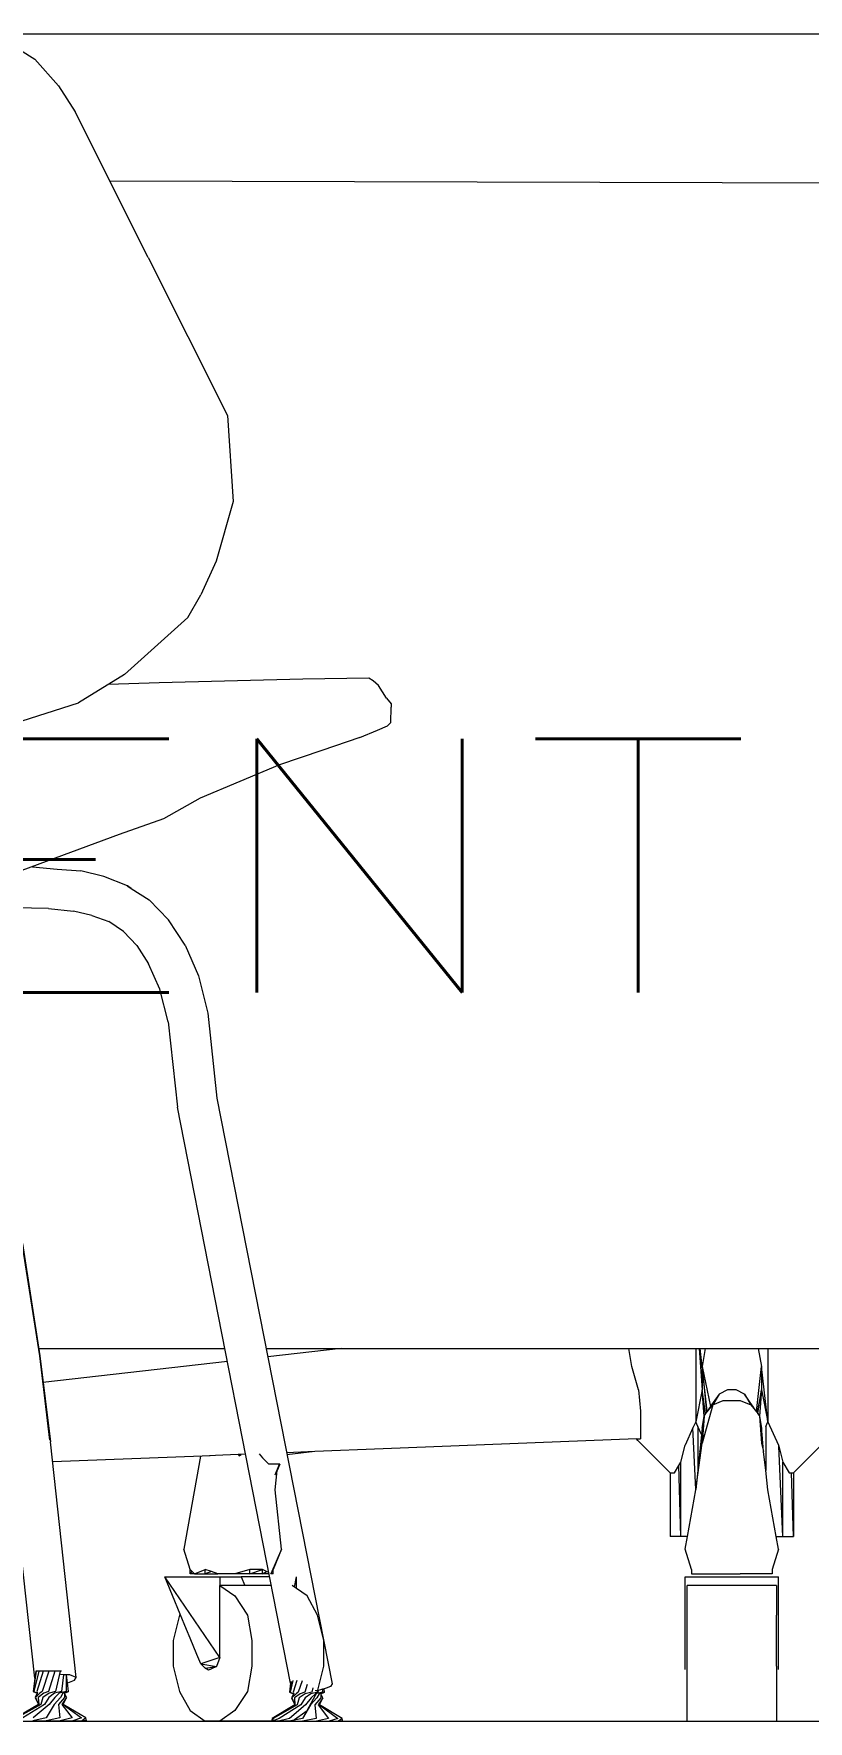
# Model space of a CAD drawing. Header units: millimetres. Extents: x -59 to 123, y 54 to 155.
# Drawn here: x 16.957 to 17.268, y 127.765 to 128.444 of the extents above; entities that cross this region are included whole.
import ezdxf

# ---------------------------------------------------------------- set-up
doc = ezdxf.new("R2010")
doc.units = ezdxf.units.MM
doc.layers.get('0').update_dxf_attribs({"lineweight": 9})
doc.layers.add('A-TEX 010', color=7, linetype='Continuous')
for name, color, linetype, lineweight in [('COTAS', 8, 'Continuous', 5), ('mobiliario', 7, 'Continuous', 0), ('MUROS', 7, 'Continuous', 80)]:
    doc.layers.add(name, color=color, linetype=linetype, lineweight=lineweight)
doc.styles.add('ROMANS', font='ROMANS.SHX', dxfattribs={"width": 1.35, "height": 0.29})

# ---------------------------------------------------------------- blocks, each defined once
blk = doc.blocks.new('silaapilablee')
for p, q in [((-1.06605, 0.07798), (-1.07177, 0.07437)), ((-1.07177, 0.07437), (-1.08125, 0.06371)), ((-1.08125, 0.06371), (-1.08798, 0.05315)), ((-1.11743, -0.0055), (-1.08798, 0.05315)), ((-1.11743, -0.0055), (-1.14931, -0.06898)), ((-1.14931, -0.06898), (-1.15159, -0.10359)), ((-1.15159, -0.10359), (-1.1448, -0.12762)), ((-1.1448, -0.12762), (-1.13853, -0.14121)), ((-1.13332, -0.15033), (-1.13853, -0.14121)), ((-1.13332, -0.15033), (-1.10786, -0.17327)), ((-1.21004, -0.17772), (-1.20788, -0.17588)), ((-1.20788, -0.17588), (-1.20619, -0.17472)), ((-1.20619, -0.17472), (-1.17958, -0.17515)), ((-1.17958, -0.17515), (-1.12184, -0.17663)), ((-1.10786, -0.17327), (-1.08939, -0.18471)), ((-1.21336, -0.18279), (-1.21517, -0.18512)), ((-1.21336, -0.18279), (-1.21004, -0.17772)), ((-1.12184, -0.17663), (-1.10139, -0.17728)), ((-1.21517, -0.18512), (-1.21517, -0.18638)), ((-1.21509, -0.19257), (-1.21517, -0.18638)), ((-1.06339, -0.19296), (-1.08939, -0.18471)), ((-1.21509, -0.19257), (-1.21365, -0.19388)), ((-1.2097, -0.19567), (-1.21365, -0.19388)), ((-1.20262, -0.19861), (-1.2097, -0.19567)), ((-1.20262, -0.19861), (-1.18728, -0.20381)), ((-1.18728, -0.20381), (-1.17027, -0.20958)), ((-1.17027, -0.20958), (-1.1383, -0.22307)), ((-1.1383, -0.22307), (-1.1235, -0.23133)), ((-1.1235, -0.23133), (-1.10566, -0.23762)), ((-1.10566, -0.23762), (-1.0483, -0.25887)), ((-1.0709, -0.25068), (-1.08083, -0.25155)), ((-1.10904, -0.25833), (-1.0996, -0.25458)), ((-1.0996, -0.25458), (-1.09028, -0.25233)), ((-1.08083, -0.25155), (-1.09028, -0.25233)), ((-1.12564, -0.27202), (-1.11785, -0.26395)), ((-1.11051, -0.25935), (-1.11785, -0.26395)), ((-1.11051, -0.25935), (-1.10904, -0.25833)), ((-1.10895, -0.25837), (-1.11051, -0.25935)), ((-1.09474, -0.27022), (-1.10157, -0.27263)), ((-1.09474, -0.27022), (-1.08738, -0.26857)), ((-1.07727, -0.26742), (-1.08738, -0.26857)), ((-1.07727, -0.26742), (-1.02593, -0.26658)), ((-1.13228, -0.2822), (-1.12564, -0.27202)), ((-1.10743, -0.27675), (-1.11286, -0.28231)), ((-1.10743, -0.27675), (-1.10157, -0.27263)), ((-1.13228, -0.2822), (-1.13759, -0.29452)), ((-1.11286, -0.28231), (-1.11759, -0.28976)), ((-1.12203, -0.29995), (-1.11759, -0.28976)), ((-1.13759, -0.29452), (-1.14146, -0.30958)), ((-1.12543, -0.31306), (-1.12203, -0.29995)), ((-1.14146, -0.30958), (-1.145, -0.34378)), ((-1.12543, -0.31306), (-1.12918, -0.3474)), ((-1.145, -0.34378), (-1.19141, -0.57954)), ((-1.17473, -0.57927), (-1.12918, -0.3474)), ((-1.07382, -0.44751), (-1.06651, -0.40151)), ((-1.06684, -0.40221), (-1.07382, -0.44751)), ((-1.07382, -0.44751), (-1.07815, -0.48215)), ((-1.07783, -0.48145), (-1.07382, -0.44751)), ((-1.0718, -0.57727), (-1.05773, -0.44999)), ((-1.08838, -0.57691), (-1.07815, -0.48215)), ((-1.08838, -0.57691), (-1.08586, -0.57591)), ((-1.08772, -0.57803), (-1.08838, -0.57691)), ((-1.08586, -0.57591), (-1.08449, -0.57585)), ((-1.08487, -0.57914), (-1.08449, -0.57585)), ((-1.08449, -0.57585), (-1.08433, -0.57585)), ((-1.08433, -0.57585), (-1.08438, -0.5826)), ((-1.08433, -0.57585), (-1.08337, -0.57581)), ((-1.08337, -0.57581), (-1.08216, -0.57577)), ((-1.08337, -0.57581), (-1.08255, -0.5826)), ((-1.0825, -0.57437), (-1.08196, -0.57437)), ((-1.08196, -0.57437), (-1.08006, -0.5826)), ((-1.08196, -0.57437), (-1.07981, -0.57437)), ((-1.07981, -0.57437), (-1.0773, -0.5826)), ((-1.07981, -0.57437), (-1.07742, -0.57437)), ((-1.07742, -0.57437), (-1.07467, -0.5826)), ((-1.07742, -0.57437), (-1.07515, -0.57437)), ((-1.07515, -0.57437), (-1.07259, -0.5826)), ((-1.07515, -0.57437), (-1.07335, -0.57437)), ((-1.07335, -0.57437), (-1.07136, -0.5826)), ((-1.07335, -0.57437), (-1.07229, -0.57437)), ((-1.07229, -0.57437), (-1.07118, -0.5826)), ((-1.07229, -0.57437), (-1.07213, -0.57437)), ((-1.07213, -0.57437), (-1.0718, -0.57727)), ((-1.0718, -0.57727), (-1.07118, -0.5826)), ((-1.19141, -0.57954), (-1.19076, -0.58055)), ((-1.19076, -0.58055), (-1.18909, -0.58122)), ((-1.18909, -0.58122), (-1.18825, -0.58147)), ((-1.18841, -0.5828), (-1.18825, -0.58147)), ((-1.18841, -0.5828), (-1.18615, -0.58346)), ((-1.18684, -0.58346), (-1.18841, -0.5828)), ((-1.18825, -0.58147), (-1.18751, -0.58169)), ((-1.18772, -0.58516), (-1.18684, -0.58346)), ((-1.18751, -0.58169), (-1.18752, -0.5828)), ((-1.18752, -0.5828), (-1.18472, -0.58346)), ((-1.18751, -0.58169), (-1.18679, -0.5819)), ((-1.18684, -0.58346), (-1.18691, -0.58516)), ((-1.18679, -0.5819), (-1.18577, -0.58212)), ((-1.18615, -0.58346), (-1.18527, -0.58516)), ((-1.18577, -0.58212), (-1.18569, -0.5828)), ((-1.18577, -0.58212), (-1.18463, -0.58236)), ((-1.18569, -0.5828), (-1.18279, -0.58346)), ((-1.18472, -0.58346), (-1.18302, -0.58516)), ((-1.18361, -0.58106), (-1.1832, -0.5828)), ((-1.1832, -0.5828), (-1.18064, -0.58346)), ((-1.18279, -0.58346), (-1.18053, -0.58516)), ((-1.18138, -0.5797), (-1.18043, -0.5828)), ((-1.18064, -0.58346), (-1.17816, -0.58516)), ((-1.18043, -0.5828), (-1.1786, -0.58346)), ((-1.17931, -0.57832), (-1.17781, -0.5828)), ((-1.1786, -0.58346), (-1.17628, -0.58516)), ((-1.17781, -0.5828), (-1.17698, -0.58346)), ((-1.17716, -0.57821), (-1.17573, -0.5828)), ((-1.17698, -0.58346), (-1.17517, -0.58516)), ((-1.17573, -0.5828), (-1.17603, -0.58346)), ((-1.17603, -0.58346), (-1.17501, -0.58516)), ((-1.1745, -0.5828), (-1.17589, -0.58346)), ((-1.17432, -0.5828), (-1.17589, -0.58346)), ((-1.17589, -0.58346), (-1.17501, -0.58516)), ((-1.17562, -0.57815), (-1.1745, -0.5828)), ((-1.1749, -0.57852), (-1.17432, -0.5828)), ((-1.17479, -0.57873), (-1.17473, -0.57927)), ((-1.17473, -0.57927), (-1.17432, -0.5828)), ((-1.0851, -0.57909), (-1.08772, -0.57803)), ((-1.08527, -0.5826), (-1.08487, -0.57914)), ((-1.08527, -0.5826), (-1.08301, -0.58326)), ((-1.0837, -0.58326), (-1.08527, -0.5826)), ((-1.08487, -0.57914), (-1.0851, -0.57909)), ((-1.08458, -0.58496), (-1.0837, -0.58326)), ((-1.08438, -0.5826), (-1.08159, -0.58326)), ((-1.0837, -0.58326), (-1.08377, -0.58496)), ((-1.08301, -0.58326), (-1.08213, -0.58496)), ((-1.08255, -0.5826), (-1.07965, -0.58326)), ((-1.08159, -0.58326), (-1.07988, -0.58496)), ((-1.08006, -0.5826), (-1.0775, -0.58326)), ((-1.07965, -0.58326), (-1.07739, -0.58496)), ((-1.0775, -0.58326), (-1.07502, -0.58496)), ((-1.0773, -0.5826), (-1.07546, -0.58326)), ((-1.07546, -0.58326), (-1.07314, -0.58496)), ((-1.07467, -0.5826), (-1.07384, -0.58326)), ((-1.07384, -0.58326), (-1.07203, -0.58496)), ((-1.07259, -0.5826), (-1.07289, -0.58326)), ((-1.07289, -0.58326), (-1.07187, -0.58496)), ((-1.07136, -0.5826), (-1.07275, -0.58326)), ((-1.07118, -0.5826), (-1.07275, -0.58326)), ((-1.07275, -0.58326), (-1.07187, -0.58496)), ((-1.19545, -0.59339), (-1.18638, -0.58794)), ((-1.18638, -0.58794), (-1.19367, -0.59339)), ((-1.18574, -0.58794), (-1.19001, -0.59339)), ((-1.18772, -0.58516), (-1.18574, -0.58794)), ((-1.18638, -0.58794), (-1.18772, -0.58516)), ((-1.18691, -0.58516), (-1.18444, -0.58794)), ((-1.18527, -0.58516), (-1.18267, -0.58794)), ((-1.18444, -0.58794), (-1.18504, -0.59339)), ((-1.18302, -0.58516), (-1.1807, -0.58794)), ((-1.18267, -0.58794), (-1.17951, -0.59339)), ((-1.1807, -0.58794), (-1.17426, -0.59339)), ((-1.18053, -0.58516), (-1.17883, -0.58794)), ((-1.17883, -0.58794), (-1.17009, -0.59339)), ((-1.17816, -0.58516), (-1.17735, -0.58794)), ((-1.17735, -0.58794), (-1.16764, -0.59339)), ((-1.17628, -0.58516), (-1.17648, -0.58794)), ((-1.17648, -0.58794), (-1.16727, -0.59339)), ((-1.17517, -0.58516), (-1.17635, -0.58794)), ((-1.17501, -0.58516), (-1.17635, -0.58794)), ((-1.17635, -0.58794), (-1.16727, -0.59339)), ((-1.09231, -0.59318), (-1.08324, -0.58774)), ((-1.08324, -0.58774), (-1.09053, -0.59318)), ((-1.0826, -0.58774), (-1.08687, -0.59318)), ((-1.08458, -0.58496), (-1.0826, -0.58774)), ((-1.08324, -0.58774), (-1.08458, -0.58496)), ((-1.08377, -0.58496), (-1.0813, -0.58774)), ((-1.08213, -0.58496), (-1.07953, -0.58774)), ((-1.0813, -0.58774), (-1.0819, -0.59318)), ((-1.07988, -0.58496), (-1.07756, -0.58774)), ((-1.07953, -0.58774), (-1.07637, -0.59318)), ((-1.07756, -0.58774), (-1.07112, -0.59318)), ((-1.07739, -0.58496), (-1.07569, -0.58774)), ((-1.07569, -0.58774), (-1.06695, -0.59318)), ((-1.07502, -0.58496), (-1.07421, -0.58774)), ((-1.07421, -0.58774), (-1.0645, -0.59318)), ((-1.07314, -0.58496), (-1.07334, -0.58774)), ((-1.07334, -0.58774), (-1.06413, -0.59318)), ((-1.07203, -0.58496), (-1.07321, -0.58774)), ((-1.07187, -0.58496), (-1.07321, -0.58774)), ((-1.07321, -0.58774), (-1.06413, -0.59318)), ((-1.19576, -0.59454), (-1.19545, -0.59339)), ((-1.19576, -0.59454), (-1.19394, -0.59454)), ((-1.19545, -0.59339), (-1.19394, -0.59454)), ((-1.1902, -0.59454), (-1.19394, -0.59454)), ((-1.19367, -0.59339), (-1.1902, -0.59454)), ((-1.18512, -0.59454), (-1.1902, -0.59454)), ((-1.19001, -0.59339), (-1.18512, -0.59454)), ((-1.17947, -0.59454), (-1.18512, -0.59454)), ((-1.18504, -0.59339), (-1.17947, -0.59454)), ((-1.17951, -0.59339), (-1.1741, -0.59454)), ((-1.1741, -0.59454), (-1.17947, -0.59454)), ((-1.17426, -0.59339), (-1.16984, -0.59454)), ((-1.16984, -0.59454), (-1.1741, -0.59454)), ((-1.17009, -0.59339), (-1.16734, -0.59454)), ((-1.16734, -0.59454), (-1.16984, -0.59454)), ((-1.16764, -0.59339), (-1.16697, -0.59454)), ((-1.16697, -0.59454), (-1.16734, -0.59454)), ((-1.16727, -0.59339), (-1.16697, -0.59454)), ((-1.09262, -0.59434), (-1.09231, -0.59318)), ((-1.09262, -0.59434), (-1.0908, -0.59434)), ((-1.09231, -0.59318), (-1.0908, -0.59434)), ((-1.08706, -0.59434), (-1.0908, -0.59434)), ((-1.09053, -0.59318), (-1.08706, -0.59434)), ((-1.08198, -0.59434), (-1.08706, -0.59434)), ((-1.08687, -0.59318), (-1.08198, -0.59434)), ((-1.07633, -0.59434), (-1.08198, -0.59434)), ((-1.0819, -0.59318), (-1.07633, -0.59434)), ((-1.07637, -0.59318), (-1.07096, -0.59434)), ((-1.07096, -0.59434), (-1.07633, -0.59434))]:
    blk.add_line(p, q)
blk = doc.blocks.new('FQ4')
at = {"layer": 'mobiliario', "ltscale": 0.5}
for p, q in [((1853.1489, 1060.79422), (1852.59551, 1060.79259)), ((1853.08596, 1060.32422), (1852.50944, 1060.32422)), ((1853.17744, 1060.32422), (1853.10253, 1060.32422))]:
    blk.add_line(p, q, dxfattribs=at)
at = {"layer": 'mobiliario'}
for p, q in [((1852.884, 1060.32422), (1852.884, 1060.29473)), ((1852.88789, 1060.32422), (1852.88657, 1060.31696)), ((1852.90918, 1060.32422), (1852.9105, 1060.31696)), ((1852.9105, 1060.31696), (1852.9112, 1060.32422)), ((1852.91169, 1060.32422), (1852.9105, 1060.30755)), ((1852.91306, 1060.32422), (1852.91306, 1060.29473)), ((1852.9387, 1060.31696), (1852.94002, 1060.32422)), ((1853.05575, 1060.32422), (1853.0853, 1060.32087)), ((1852.884, 1060.29473), (1852.88657, 1060.31696)), ((1852.88657, 1060.31696), (1852.88657, 1060.30755)), ((1852.88865, 1060.29893), (1852.88657, 1060.31696)), ((1852.9105, 1060.31696), (1852.90712, 1060.3009)), ((1852.90843, 1060.29903), (1852.9105, 1060.31696)), ((1852.9105, 1060.31696), (1852.90872, 1060.29861)), ((1852.9105, 1060.31696), (1852.9105, 1060.30755)), ((1852.93614, 1060.30755), (1852.9387, 1060.31696)), ((1853.10151, 1060.31903), (1853.17572, 1060.31062)), ((1852.88657, 1060.30755), (1852.884, 1060.29473)), ((1852.88799, 1060.29806), (1852.88657, 1060.30755)), ((1852.88657, 1060.30755), (1852.88837, 1060.29856)), ((1852.88657, 1060.30755), (1852.88738, 1060.29703)), ((1852.8934, 1060.30584), (1852.89682, 1060.30755)), ((1852.89682, 1060.30755), (1852.90024, 1060.30755)), ((1852.90024, 1060.30755), (1852.90366, 1060.30584)), ((1852.90908, 1060.2981), (1852.9105, 1060.30755)), ((1852.90969, 1060.29703), (1852.9105, 1060.30755)), ((1852.9105, 1060.30755), (1852.91306, 1060.29473)), ((1852.93614, 1060.30755), (1852.93528, 1060.29901)), ((1852.89084, 1060.30157), (1852.88742, 1060.2973)), ((1852.889, 1060.29941), (1852.88999, 1060.30072)), ((1852.88999, 1060.30072), (1852.8934, 1060.30584)), ((1852.88999, 1060.30072), (1852.89084, 1060.30157)), ((1852.8934, 1060.30584), (1852.89084, 1060.30157)), ((1852.89511, 1060.30328), (1852.89084, 1060.30157)), ((1852.90195, 1060.30328), (1852.89511, 1060.30328)), ((1852.90622, 1060.30157), (1852.90195, 1060.30328)), ((1852.90366, 1060.30584), (1852.90622, 1060.30157)), ((1852.90366, 1060.30584), (1852.90706, 1060.30099)), ((1852.90964, 1060.2973), (1852.90622, 1060.30157)), ((1852.90622, 1060.30157), (1852.9105, 1060.28619)), ((1852.90706, 1060.30099), (1852.90709, 1060.30094)), ((1852.90709, 1060.30094), (1852.90712, 1060.3009)), ((1852.90712, 1060.3009), (1852.90843, 1060.29903)), ((1852.884, 1060.29473), (1852.87973, 1060.28533)), ((1852.88486, 1060.29285), (1852.884, 1060.29473)), ((1852.88738, 1060.29703), (1852.88657, 1060.28619)), ((1852.88738, 1060.29703), (1852.88657, 1060.29217)), ((1852.88742, 1060.2973), (1852.88738, 1060.29703)), ((1852.88742, 1060.2973), (1852.88799, 1060.29806)), ((1852.88799, 1060.29806), (1852.88837, 1060.29856)), ((1852.88837, 1060.29856), (1852.88865, 1060.29893)), ((1852.88865, 1060.29893), (1852.889, 1060.29941)), ((1852.90843, 1060.29903), (1852.90872, 1060.29861)), ((1852.90872, 1060.29861), (1852.90908, 1060.2981)), ((1852.90908, 1060.2981), (1852.90964, 1060.2973)), ((1852.90969, 1060.29703), (1852.90964, 1060.2973)), ((1852.9105, 1060.29217), (1852.90969, 1060.29703)), ((1852.90969, 1060.29703), (1852.91135, 1060.28277)), ((1852.90969, 1060.29703), (1852.9105, 1060.28619)), ((1852.91221, 1060.29285), (1852.91306, 1060.29473)), ((1852.91306, 1060.29473), (1852.91415, 1060.29234)), ((1852.93528, 1060.29901), (1852.93528, 1060.29217)), ((1852.87375, 1060.27422), (1852.86109, 1060.28688)), ((1852.88486, 1060.29285), (1852.88486, 1060.27508)), ((1852.88571, 1060.28277), (1852.88633, 1060.28961)), ((1852.88633, 1060.28961), (1852.88657, 1060.29217)), ((1852.88657, 1060.29217), (1852.88657, 1060.28619)), ((1852.9105, 1060.29217), (1852.91073, 1060.28961)), ((1852.91073, 1060.28961), (1852.91221, 1060.29285)), ((1852.91073, 1060.28961), (1852.91135, 1060.28277)), ((1852.91221, 1060.29285), (1852.91221, 1060.27508)), ((1852.91305, 1060.26751), (1852.91415, 1060.29234)), ((1852.91415, 1060.29234), (1852.91734, 1060.28533)), ((1852.92332, 1060.27422), (1852.93597, 1060.28688)), ((1852.93528, 1060.29217), (1852.93528, 1060.2879)), ((1852.93693, 1060.28783), (1852.93528, 1060.2879)), ((1852.93597, 1060.28688), (1852.93618, 1060.28708)), ((1852.93618, 1060.28708), (1852.93638, 1060.28728)), ((1852.93638, 1060.28728), (1852.93693, 1060.28783)), ((1852.93693, 1060.28783), (1853.03883, 1060.28382)), ((1852.87802, 1060.24858), (1852.87964, 1060.28496)), ((1852.87964, 1060.28496), (1852.87802, 1060.27849)), ((1852.87973, 1060.28533), (1852.87964, 1060.28496)), ((1852.88486, 1060.27508), (1852.88571, 1060.28277)), ((1852.88657, 1060.28619), (1852.88571, 1060.28277)), ((1852.91135, 1060.28277), (1852.9105, 1060.28619)), ((1852.91305, 1060.26751), (1852.9105, 1060.28619)), ((1852.91135, 1060.28277), (1852.91221, 1060.27508)), ((1852.91905, 1060.27849), (1852.91734, 1060.28533)), ((1853.03883, 1060.28382), (1853.06632, 1060.28274)), ((1853.06632, 1060.28274), (1853.07753, 1060.28139)), ((1853.06632, 1060.28274), (1853.0777, 1060.28229)), ((1853.08742, 1060.2802), (1853.08486, 1060.27764)), ((1853.08875, 1060.28186), (1853.08742, 1060.2802)), ((1853.09416, 1060.28165), (1853.09592, 1060.28158)), ((1853.09682, 1060.28106), (1853.09592, 1060.28158)), ((1853.09592, 1060.28158), (1853.09714, 1060.28153)), ((1853.09714, 1060.28153), (1853.09682, 1060.28106)), ((1853.09714, 1060.28153), (1853.10331, 1060.28129)), ((1853.10331, 1060.28129), (1853.10633, 1060.28117)), ((1853.10633, 1060.28117), (1853.1084, 1060.28108)), ((1853.1084, 1060.28108), (1853.10869, 1060.28107)), ((1853.10869, 1060.28107), (1853.11169, 1060.28096)), ((1853.11169, 1060.28096), (1853.17177, 1060.27859)), ((1853.11235, 1060.28093), (1853.11905, 1060.24345)), ((1852.87375, 1060.27422), (1852.87375, 1060.24858)), ((1852.87375, 1060.24858), (1852.87446, 1060.27422)), ((1852.87446, 1060.27422), (1852.87375, 1060.27422)), ((1852.87546, 1060.27422), (1852.87446, 1060.27422)), ((1852.87802, 1060.27849), (1852.87546, 1060.27422)), ((1852.87802, 1060.24858), (1852.87802, 1060.27849)), ((1852.884, 1060.26738), (1852.88486, 1060.27508)), ((1852.91221, 1060.27508), (1852.91305, 1060.26751)), ((1852.91905, 1060.24858), (1852.91905, 1060.27849)), ((1852.91984, 1060.27717), (1852.91905, 1060.27849)), ((1852.91905, 1060.24858), (1852.91984, 1060.27717)), ((1852.92161, 1060.27422), (1852.91984, 1060.27717)), ((1852.92332, 1060.27422), (1852.92161, 1060.27422)), ((1852.92332, 1060.27422), (1852.92332, 1060.24858)), ((1853.08036, 1060.27771), (1853.08152, 1060.2751)), ((1853.08036, 1060.27771), (1853.08055, 1060.2777)), ((1853.08058, 1060.27764), (1853.08055, 1060.2777)), ((1853.08055, 1060.2777), (1853.08099, 1060.27767)), ((1853.08229, 1060.27337), (1853.08058, 1060.27764)), ((1853.08099, 1060.27767), (1853.08144, 1060.27764)), ((1853.08144, 1060.27764), (1853.08486, 1060.27764)), ((1853.08229, 1060.26738), (1853.08152, 1060.2751)), ((1852.88064, 1060.24858), (1852.884, 1060.26738)), ((1852.91306, 1060.26738), (1852.91305, 1060.26751)), ((1852.91642, 1060.24858), (1852.91306, 1060.26738)), ((1853.07973, 1060.24345), (1853.08229, 1060.26738)), ((1852.87802, 1060.24858), (1852.87375, 1060.24858)), ((1852.88064, 1060.24858), (1852.87802, 1060.24858)), ((1852.87973, 1060.24345), (1852.88064, 1060.24858)), ((1852.91642, 1060.24858), (1852.91905, 1060.24858)), ((1852.91734, 1060.24345), (1852.91642, 1060.24858)), ((1852.91905, 1060.24858), (1852.92332, 1060.24858)), ((1852.87973, 1060.24345), (1852.88229, 1060.23533)), ((1852.91477, 1060.23533), (1852.91734, 1060.24345)), ((1853.07973, 1060.24345), (1853.084, 1060.23362)), ((1853.07973, 1060.24345), (1853.08315, 1060.23533)), ((1853.11648, 1060.23533), (1853.11905, 1060.24345)), ((1852.91734, 1060.23234), (1852.87973, 1060.23234)), ((1852.87973, 1060.19508), (1852.87973, 1060.23234)), ((1852.88229, 1060.23533), (1852.88229, 1060.23362)), ((1852.88229, 1060.23362), (1852.88486, 1060.23362)), ((1852.88486, 1060.23362), (1852.88913, 1060.23362)), ((1852.88913, 1060.23362), (1852.89511, 1060.23362)), ((1852.90195, 1060.23362), (1852.89511, 1060.23362)), ((1852.90793, 1060.23362), (1852.90195, 1060.23362)), ((1852.91221, 1060.23362), (1852.90793, 1060.23362)), ((1852.91477, 1060.23362), (1852.91221, 1060.23362)), ((1852.91477, 1060.23533), (1852.91477, 1060.23362)), ((1852.91734, 1060.19502), (1852.91734, 1060.23234)), ((1853.07448, 1060.22823), (1853.07375, 1060.23234)), ((1853.07375, 1060.2277), (1853.07375, 1060.23234)), ((1853.08315, 1060.23362), (1853.08315, 1060.23533)), ((1853.084, 1060.23362), (1853.08315, 1060.23533)), ((1853.08315, 1060.23362), (1853.084, 1060.23362)), ((1853.08448, 1060.23234), (1853.09597, 1060.23234)), ((1853.08473, 1060.23362), (1853.08742, 1060.23362)), ((1853.08481, 1060.23403), (1853.08571, 1060.23448)), ((1853.08571, 1060.23448), (1853.08742, 1060.23533)), ((1853.08742, 1060.23362), (1853.08571, 1060.23448)), ((1853.08742, 1060.23362), (1853.08742, 1060.23533)), ((1853.09255, 1060.23362), (1853.08742, 1060.23533)), ((1853.08742, 1060.23533), (1853.09255, 1060.23533)), ((1853.08742, 1060.23362), (1853.09255, 1060.23362)), ((1853.09255, 1060.23362), (1853.09255, 1060.23533)), ((1853.09255, 1060.23533), (1853.09853, 1060.23362)), ((1853.09255, 1060.23362), (1853.09853, 1060.23362)), ((1853.09597, 1060.23234), (1853.09446, 1060.22892)), ((1853.10452, 1060.23234), (1853.09597, 1060.23234)), ((1853.09853, 1060.23362), (1853.10537, 1060.23362)), ((1853.12674, 1060.23234), (1853.10452, 1060.23234)), ((1853.10452, 1060.19986), (1853.12674, 1060.23234)), ((1853.10452, 1060.23234), (1853.10452, 1060.22892)), ((1853.10537, 1060.23362), (1853.10793, 1060.23448)), ((1853.1105, 1060.23362), (1853.10537, 1060.23362)), ((1853.10793, 1060.23448), (1853.1105, 1060.23533)), ((1853.10793, 1060.23448), (1853.1105, 1060.23362)), ((1853.1105, 1060.23362), (1853.1105, 1060.23533)), ((1853.11477, 1060.23362), (1853.1105, 1060.23533)), ((1853.11477, 1060.23362), (1853.1105, 1060.23362)), ((1853.11477, 1060.23362), (1853.11563, 1060.23448)), ((1853.11477, 1060.23362), (1853.11648, 1060.23362)), ((1853.11563, 1060.23448), (1853.11648, 1060.23533)), ((1853.11648, 1060.23362), (1853.11563, 1060.23448)), ((1853.11648, 1060.23362), (1853.11648, 1060.23533)), ((1853.12053, 1060.21736), (1853.12674, 1060.23234)), ((1852.88058, 1060.22892), (1852.88058, 1060.22465)), ((1852.88058, 1060.22892), (1852.91648, 1060.22892)), ((1852.91648, 1060.22465), (1852.91648, 1060.22892)), ((1853.06947, 1060.22465), (1853.07375, 1060.2277)), ((1853.07375, 1060.2277), (1853.07448, 1060.22823)), ((1853.07448, 1060.22823), (1853.07546, 1060.22892)), ((1853.08381, 1060.22892), (1853.09446, 1060.22892)), ((1853.09446, 1060.22892), (1853.10452, 1060.22892)), ((1853.10452, 1060.22892), (1853.09853, 1060.22465)), ((1853.10452, 1060.19986), (1853.10452, 1060.22892)), ((1852.88058, 1060.22465), (1852.88058, 1060.21696)), ((1852.91648, 1060.21696), (1852.91648, 1060.22465)), ((1853.0652, 1060.21696), (1853.06947, 1060.22465)), ((1853.09853, 1060.22465), (1853.0934, 1060.21696)), ((1852.88058, 1060.2067), (1852.88058, 1060.21696)), ((1852.91648, 1060.2067), (1852.91648, 1060.21696)), ((1853.06264, 1060.2067), (1853.0652, 1060.21696)), ((1853.0934, 1060.21696), (1853.0917, 1060.2067)), ((1853.11797, 1060.21121), (1853.12053, 1060.21736)), ((1853.12053, 1060.21736), (1853.12075, 1060.21696)), ((1853.12075, 1060.21696), (1853.12332, 1060.2067)), ((1852.88058, 1060.19644), (1852.88058, 1060.2067)), ((1852.91648, 1060.19644), (1852.91648, 1060.2067)), ((1853.06264, 1060.19644), (1853.06264, 1060.2067)), ((1853.0917, 1060.2067), (1853.0917, 1060.19644)), ((1853.1138, 1060.20113), (1853.11648, 1060.2076)), ((1853.11648, 1060.2076), (1853.11797, 1060.21121)), ((1853.12332, 1060.2067), (1853.12332, 1060.19644)), ((1853.10452, 1060.19986), (1853.11221, 1060.1973)), ((1853.10452, 1060.19986), (1853.10588, 1060.19627)), ((1853.11221, 1060.1973), (1853.1138, 1060.20113)), ((1852.88058, 1060.19644), (1852.88058, 1060.18619)), ((1852.91648, 1060.18619), (1852.91648, 1060.19644)), ((1853.0652, 1060.18619), (1853.06264, 1060.19644)), ((1853.0917, 1060.19644), (1853.0934, 1060.18619)), ((1853.11221, 1060.1973), (1853.10588, 1060.19627)), ((1853.1105, 1060.19559), (1853.10588, 1060.19627)), ((1853.10588, 1060.19627), (1853.10821, 1060.19515)), ((1853.10821, 1060.19515), (1853.10907, 1060.19473)), ((1853.10907, 1060.19473), (1853.1105, 1060.19559)), ((1853.1105, 1060.19559), (1853.11221, 1060.1973)), ((1853.12332, 1060.19644), (1853.12075, 1060.18619)), ((1852.88058, 1060.18619), (1852.88058, 1060.17849)), ((1852.91648, 1060.17849), (1852.91648, 1060.18619)), ((1853.06947, 1060.17849), (1853.0652, 1060.18619)), ((1853.0934, 1060.18619), (1853.09853, 1060.17849)), ((1853.12075, 1060.18619), (1853.11648, 1060.17849)), ((1852.88058, 1060.17849), (1852.88058, 1060.17422)), ((1852.91648, 1060.17422), (1852.91648, 1060.17849)), ((1853.07546, 1060.17422), (1853.06947, 1060.17849)), ((1853.09853, 1060.17849), (1853.10452, 1060.17422)), ((1853.11648, 1060.17849), (1853.1105, 1060.17422)), ((1852.91648, 1060.17422), (1852.88058, 1060.17422)), ((1853.07546, 1060.17422), (1853.10452, 1060.17422)), ((1853.10452, 1060.17422), (1853.1105, 1060.17422))]:
    blk.add_line(p, q, dxfattribs=at)
at = {"layer": 'mobiliario', "ltscale": 0.5}
blk.add_lwpolyline([(1853.19585, 1060.85337), (1852.39955, 1060.85337)], dxfattribs=at)
at = {"layer": 'mobiliario'}
blk.add_blockref('silaapilablee', (1854.25079, 1060.76877), dxfattribs=at)

msp = doc.modelspace()

# ---------------------------------------------------------------- linework, layer by layer
at = {"layer": 'MUROS', "color": 7, "lineweight": 5}
msp.add_lwpolyline([(3.25149, 127.76501), (18.00149, 127.76501)], dxfattribs=at)

# ---------------------------------------------------------------- block references
at = {"layer": 'COTAS', "color": 7, "lineweight": 5, "xscale": -1}
msp.add_blockref('FQ4', (1870.13615, -932.40921), dxfattribs=at)

# ---------------------------------------------------------------- texts
at = {"layer": 'A-TEX 010', "color": 7, "lineweight": 5, "insert": (16.50356, 128.16034), "char_height": 0.102, "attachment_point": 2, "style": 'ROMANS'}
msp.add_mtext('I AM A STUDENT', dxfattribs=at)

doc.saveas('drawing.dxf')
